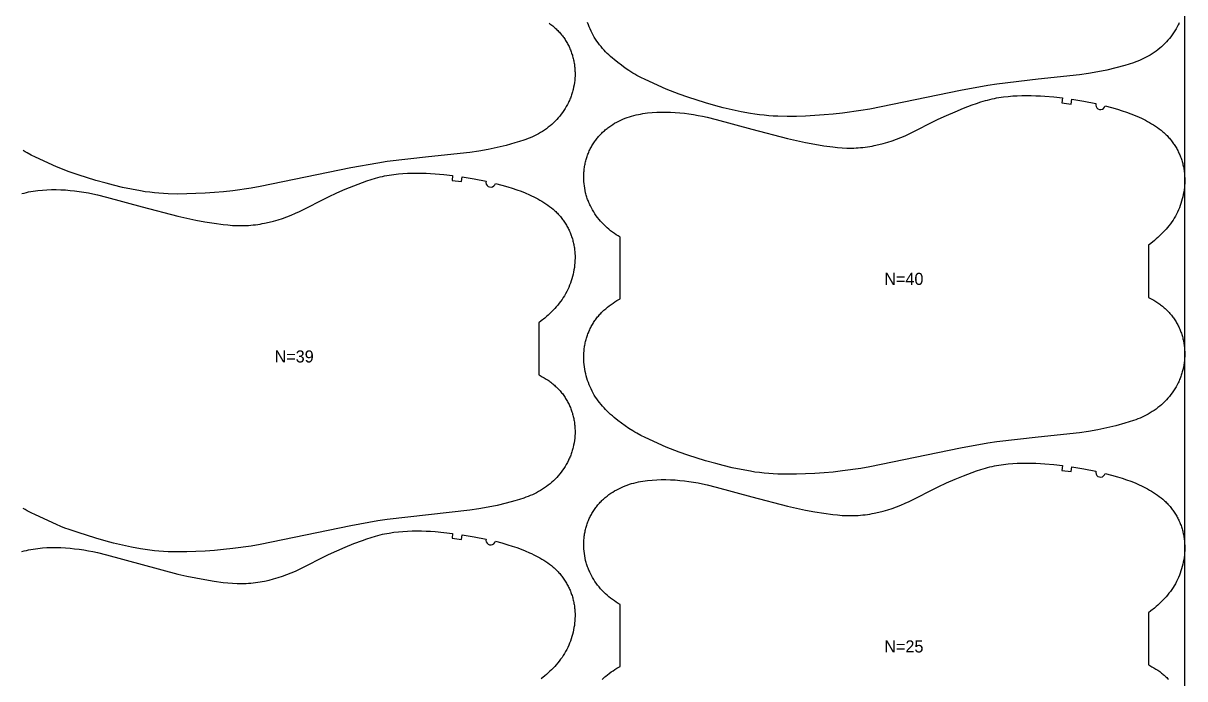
# Model space of a CAD drawing. Header units: inches. Extents: x 0 to 1954, y 0 to 1079.
# Drawn here: x 1474.4 to 1954.1, y 537.3 to 808 of the extents above; entities that cross this region are included whole.
import ezdxf

# ---------------------------------------------------------------- set-up
doc = ezdxf.new("R2010")
doc.units = ezdxf.units.IN

msp = doc.modelspace()

# ---------------------------------------------------------------- linework, layer by layer
at = {"layer": '1'}
for points in [[(0, 0), (1954.0894, 0), (1954.0894, 1078.714), (0, 1078.714), (0, 0)], [(1917.3463, 774.7996), (1917.303, 774.1786), (1917.4529, 773.5743), (1917.7812, 773.0454), (1918.2563, 772.6431), (1918.8321, 772.4063), (1919.4528, 772.3581), (1920.0583, 772.5031), (1920.5898, 772.8272), (1920.9959, 773.2991), (1921.2372, 773.873), (1923.807, 773.1865), (1926.361, 772.4417), (1928.1823, 771.8697), (1929.9914, 771.2606), (1931.7848, 770.6085), (1933.559, 769.9071), (1935.3105, 769.1507), (1936.1764, 768.7503), (1937.0349, 768.3345), (1937.8856, 767.9026), (1938.7279, 767.4542), (1939.5612, 766.9886), (1940.3849, 766.5053), (1941.1984, 766.0038), (1941.9998, 765.4829), (1942.7872, 764.9418), (1943.5588, 764.3795), (1944.3125, 763.7948), (1945.0466, 763.1867), (1945.4056, 762.8736), (1945.7589, 762.5543), (1946.1064, 762.2287), (1946.4477, 761.8965), (1946.7827, 761.5578), (1947.1112, 761.2127), (1947.4332, 760.8613), (1947.7485, 760.5038), (1948.0571, 760.1402), (1948.3589, 759.7709), (1948.6539, 759.3959), (1948.9419, 759.0154), (1949.2228, 758.6296), (1949.4966, 758.2386), (1949.7632, 757.8425), (1950.0225, 757.4416), (1950.2745, 757.036), (1950.5189, 756.6258), (1950.7559, 756.2112), (1950.9852, 755.7923), (1951.2067, 755.3694), (1951.4206, 754.9425), (1951.6265, 754.5119), (1951.8246, 754.0776), (1952.0148, 753.6398), (1952.1969, 753.1986), (1952.3709, 752.7543), (1952.5368, 752.3069), (1952.6945, 751.8566), (1952.844, 751.4035), (1952.9851, 750.9479), (1953.1178, 750.4897), (1953.2421, 750.0293), (1953.3579, 749.5667), (1953.4651, 749.1021), (1953.5637, 748.6356), (1953.6537, 748.1674), (1953.735, 747.6976), (1953.8077, 747.2264), (1953.872, 746.7539), (1953.9279, 746.2803), (1953.9754, 745.8057), (1954.0458, 744.8542), (1954.0836, 743.9006), (1954.0894, 742.9461), (1954.0638, 741.9918), (1954.0074, 741.039), (1953.9206, 740.0888), (1953.804, 739.1419), (1953.6579, 738.1992), (1953.4829, 737.2614), (1953.2792, 736.3291), (1953.0475, 735.4033), (1952.788, 734.4845), (1952.5012, 733.5736), (1952.1875, 732.6714), (1951.847, 731.779), (1951.4795, 730.8974), (1951.0851, 730.0279), (1950.6637, 729.1717), (1950.2153, 728.3298), (1949.7398, 727.5035), (1949.2372, 726.694), (1948.7078, 725.902), (1948.1529, 725.1276), (1947.5743, 724.3702), (1946.9734, 723.6296), (1946.3521, 722.9052), (1945.7119, 722.1969), (1945.0545, 721.5041), (1944.3816, 720.8265), (1943.6947, 720.1637), (1942.9947, 719.5151), (1942.2822, 718.8804), (1941.5581, 718.2589), (1940.0778, 717.0538), (1939.0894, 716.2999), (1939.0894, 694.7555), (1939.6608, 694.4817), (1940.5074, 694.0418), (1941.3394, 693.5741), (1942.1554, 693.0786), (1942.954, 692.5556), (1943.3463, 692.2839), (1943.7339, 692.0054), (1944.1164, 691.7201), (1944.4937, 691.428), (1944.8656, 691.1293), (1945.232, 690.8239), (1945.5928, 690.5118), (1945.9476, 690.1931), (1946.2964, 689.8679), (1946.639, 689.536), (1946.9752, 689.1976), (1947.3049, 688.8528), (1947.628, 688.5018), (1947.9444, 688.1446), (1948.2539, 687.7815), (1948.5564, 687.4125), (1948.8518, 687.0377), (1949.14, 686.6574), (1949.4209, 686.2717), (1949.6943, 685.8807), (1949.9601, 685.4845), (1950.2183, 685.0832), (1950.4686, 684.6771), (1950.711, 684.2662), (1950.9454, 683.8508), (1951.1716, 683.4308), (1951.3895, 683.0065), (1951.5991, 682.5781), (1951.8004, 682.1457), (1951.9933, 681.7094), (1952.1778, 681.2695), (1952.354, 680.8262), (1952.5217, 680.3796), (1952.681, 679.9298), (1952.8318, 679.4772), (1952.9742, 679.0217), (1953.108, 678.5637), (1953.2333, 678.1032), (1953.3501, 677.6406), (1953.4583, 677.1758), (1953.558, 676.7092), (1953.649, 676.2408), (1953.7314, 675.7709), (1953.8051, 675.2997), (1953.8704, 674.8271), (1953.927, 674.3535), (1953.9752, 673.8789), (1954.0149, 673.4035), (1954.0461, 672.9275), (1954.0689, 672.4509), (1954.0834, 671.974), (1954.0894, 671.4969), (1954.0766, 670.5425), (1954.0307, 669.589), (1953.9519, 668.6376), (1953.8406, 667.6894), (1953.6966, 666.7456), (1953.5202, 665.8076), (1953.3113, 664.8763), (1953.1947, 664.4137), (1953.0699, 663.9532), (1952.9371, 663.4951), (1952.7962, 663.0394), (1952.6472, 662.5864), (1952.4902, 662.1362), (1952.325, 661.6889), (1952.1518, 661.2447), (1951.9706, 660.8037), (1951.7814, 660.3661), (1951.5844, 659.9318), (1951.3797, 659.5012), (1950.9477, 658.6507), (1950.4864, 657.8155), (1949.9969, 656.9962), (1949.4801, 656.1936), (1948.9369, 655.4085), (1948.3685, 654.6415), (1947.7758, 653.8935), (1947.1594, 653.1649), (1946.5203, 652.4564), (1945.859, 651.7685), (1945.1764, 651.1019), (1944.4731, 650.457), (1943.7499, 649.8344), (1943.0076, 649.2347), (1942.2468, 648.6585), (1941.4686, 648.1059), (1940.6739, 647.5772), (1939.8636, 647.0727), (1939.0386, 646.5926), (1938.2001, 646.1371), (1937.3488, 645.7064), (1936.4858, 645.3008), (1935.6121, 644.9201), (1934.7287, 644.5624), (1933.8368, 644.2254), (1932.9376, 643.9069), (1931.1218, 643.3159), (1929.2906, 642.7712), (1925.6059, 641.7712), (1921.8956, 640.8798), (1918.1597, 640.0966), (1914.401, 639.4316), (1910.6237, 638.8878), (1893.5483, 637.0296), (1876.482, 635.09), (1872.7112, 634.5021), (1861.4452, 632.4537), (1824.0626, 624.7381), (1820.2968, 624.1164), (1812.7344, 623.0712), (1808.9416, 622.6436), (1805.1404, 622.2977), (1801.3327, 622.0316), (1797.5207, 621.8407), (1793.7054, 621.7261), (1789.888, 621.696), (1786.0723, 621.7809), (1784.1664, 621.877), (1782.2629, 622.0117), (1780.3626, 622.1856), (1778.4664, 622.3994), (1776.5751, 622.6534), (1774.689, 622.9449), (1770.9332, 623.6273), (1767.2, 624.4222), (1763.4883, 625.3122), (1760.4075, 626.1175), (1756.1272, 627.3324), (1748.8492, 629.6357), (1745.2393, 630.8798), (1743.4488, 631.5397), (1741.6726, 632.2352), (1739.9131, 632.9708), (1731.23, 636.9358), (1729.519, 637.7801), (1727.8338, 638.672), (1727.0036, 639.1405), (1726.1821, 639.6244), (1724.5647, 640.6358), (1722.9808, 641.7007), (1721.4297, 642.8141), (1719.9116, 643.9721), (1718.4313, 645.1772), (1717.7072, 645.7987), (1716.9948, 646.4334), (1716.2947, 647.082), (1715.6078, 647.7448), (1714.9349, 648.4224), (1714.2775, 649.1152), (1713.6373, 649.8235), (1713.016, 650.5479), (1712.4152, 651.2885), (1711.8365, 652.0459), (1711.2816, 652.8203), (1710.7522, 653.6123), (1710.2496, 654.4218), (1709.7742, 655.2481), (1709.3257, 656.09), (1708.9043, 656.9462), (1708.5099, 657.8157), (1708.1425, 658.6973), (1707.8019, 659.5897), (1707.4882, 660.4919), (1707.2015, 661.4028), (1706.942, 662.3216), (1706.7102, 663.2474), (1706.5065, 664.1797), (1706.3315, 665.1175), (1706.1854, 666.0602), (1706.0688, 667.0071), (1705.982, 667.9573), (1705.9256, 668.9101), (1705.9, 669.8644), (1705.9058, 670.8189), (1705.9436, 671.7725), (1706.014, 672.724), (1706.0615, 673.1986), (1706.1174, 673.6722), (1706.1817, 674.1447), (1706.2544, 674.6159), (1706.3358, 675.0857), (1706.4257, 675.5539), (1706.5243, 676.0204), (1706.6315, 676.485), (1706.7473, 676.9476), (1706.8716, 677.408), (1707.0043, 677.8662), (1707.1455, 678.3218), (1707.2949, 678.7749), (1707.4526, 679.2252), (1707.6185, 679.6726), (1707.7925, 680.1169), (1707.9747, 680.5581), (1708.1648, 680.9959), (1708.3629, 681.4302), (1708.5689, 681.8608), (1708.7827, 682.2877), (1709.0043, 682.7106), (1709.2336, 683.1295), (1709.4705, 683.5441), (1709.715, 683.9543), (1709.9669, 684.3599), (1710.2262, 684.7608), (1710.4928, 685.1569), (1710.7666, 685.5479), (1711.0475, 685.9337), (1711.3355, 686.3142), (1711.6305, 686.6892), (1711.9323, 687.0585), (1712.2409, 687.4221), (1712.5563, 687.7796), (1712.8782, 688.131), (1713.2067, 688.4761), (1713.5417, 688.8148), (1713.883, 689.147), (1714.2305, 689.4726), (1714.5838, 689.7919), (1714.9429, 690.105), (1715.6769, 690.7131), (1716.4306, 691.2978), (1717.2022, 691.8601), (1717.9897, 692.4012), (1718.7911, 692.9221), (1719.6045, 693.4236), (1720.4282, 693.9069), (1720.9, 694.1705), (1720.9, 719.7038), (1720.1259, 720.1544), (1719.3156, 720.6589), (1718.5208, 721.1876), (1717.7426, 721.7402), (1716.9818, 722.3164), (1716.2395, 722.9161), (1715.5163, 723.5387), (1714.813, 724.1836), (1714.1304, 724.8502), (1713.4691, 725.5381), (1712.83, 726.2466), (1712.2137, 726.9752), (1711.6209, 727.7232), (1711.0525, 728.4902), (1710.5094, 729.2753), (1709.9925, 730.0779), (1709.503, 730.8972), (1709.0417, 731.7324), (1708.6098, 732.5829), (1708.4051, 733.0135), (1708.208, 733.4478), (1708.0189, 733.8854), (1707.8376, 734.3264), (1707.6644, 734.7706), (1707.4992, 735.2179), (1707.3422, 735.6681), (1707.1932, 736.1211), (1707.0523, 736.5768), (1706.9195, 737.0349), (1706.7948, 737.4954), (1706.6781, 737.958), (1706.4692, 738.8893), (1706.2928, 739.8273), (1706.1489, 740.7711), (1706.0375, 741.7193), (1705.9587, 742.6707), (1705.9128, 743.6242), (1705.9, 744.5786), (1705.9061, 745.0557), (1705.9205, 745.5326), (1705.9433, 746.0092), (1705.9745, 746.4852), (1706.0142, 746.9606), (1706.0624, 747.4352), (1706.1191, 747.9088), (1706.1843, 748.3814), (1706.2581, 748.8526), (1706.3405, 749.3225), (1706.4315, 749.7909), (1706.5311, 750.2575), (1706.6393, 750.7223), (1706.7561, 751.1849), (1706.8814, 751.6454), (1707.0152, 752.1034), (1707.1576, 752.5589), (1707.3084, 753.0115), (1707.4677, 753.4613), (1707.6354, 753.9079), (1707.8116, 754.3512), (1707.9961, 754.7911), (1708.1891, 755.2274), (1708.3903, 755.6598), (1708.5999, 756.0882), (1708.8178, 756.5125), (1709.044, 756.9325), (1709.2784, 757.3479), (1709.5208, 757.7588), (1709.7711, 758.1649), (1710.0293, 758.5661), (1710.2951, 758.9624), (1710.5685, 759.3534), (1710.8494, 759.7391), (1711.1376, 760.1194), (1711.433, 760.4942), (1711.7355, 760.8632), (1712.045, 761.2263), (1712.3614, 761.5835), (1712.6845, 761.9345), (1713.0142, 762.2793), (1713.3504, 762.6177), (1713.693, 762.9496), (1714.0418, 763.2748), (1714.3967, 763.5935), (1714.7574, 763.9056), (1715.1238, 764.211), (1715.4957, 764.5097), (1715.8731, 764.8018), (1716.2556, 765.0871), (1716.6431, 765.3656), (1717.0354, 765.6373), (1717.8341, 766.1603), (1718.65, 766.6558), (1719.482, 767.1235), (1720.3287, 767.5634), (1721.1889, 767.9757), (1722.0617, 768.3606), (1722.946, 768.7186), (1723.8407, 769.0498), (1724.7448, 769.3547), (1725.6572, 769.6336), (1726.5769, 769.8868), (1727.503, 770.1147), (1728.4346, 770.3185), (1729.3711, 770.4994), (1730.3118, 770.6589), (1731.2562, 770.798), (1732.2035, 770.9182), (1734.1042, 771.1068), (1736.0092, 771.2334), (1737.9165, 771.3006), (1739.8246, 771.3094), (1741.7318, 771.2611), (1743.6368, 771.1572), (1745.5388, 771.0015), (1747.4367, 770.7983), (1749.3299, 770.552), (1751.2175, 770.2662), (1753.0985, 769.9409), (1754.9717, 769.5753), (1756.8361, 769.1689), (1760.539, 768.2459), (1775.2666, 764.2191), (1790.0332, 760.3373), (1793.7564, 759.496), (1797.4957, 758.7294), (1801.2488, 758.0342), (1805.0144, 757.4129), (1808.7967, 756.9001), (1810.6955, 756.6985), (1812.5984, 756.5454), (1814.5041, 756.4515), (1815.4576, 756.43), (1816.4112, 756.4274), (1817.3647, 756.4446), (1818.3179, 756.4815), (1819.2703, 756.5378), (1820.2215, 756.6132), (1821.1712, 756.7072), (1822.119, 756.8194), (1823.0645, 756.9496), (1824.0074, 757.0973), (1824.9472, 757.2622), (1825.8839, 757.4437), (1827.7472, 757.8549), (1829.5963, 758.3271), (1831.4303, 758.8563), (1833.2481, 759.4396), (1835.0476, 760.0764), (1836.8267, 760.7669), (1838.5832, 761.5115), (1840.3164, 762.3081), (1852.231, 768.3516), (1855.6963, 769.9511), (1859.2038, 771.4575), (1862.7419, 772.8884), (1866.3131, 774.2366), (1868.1133, 774.8736), (1869.9255, 775.4742), (1871.7521, 776.0256), (1872.6715, 776.2791), (1873.5953, 776.5155), (1874.5237, 776.7338), (1875.4563, 776.934), (1876.3929, 777.1167), (1877.3328, 777.2822), (1879.2211, 777.5637), (1881.1176, 777.7824), (1883.0193, 777.9423), (1884.9245, 778.0494), (1886.8321, 778.1099), (1888.7408, 778.13), (1890.6494, 778.115), (1892.5573, 778.0651), (1894.4637, 777.9797), (1896.368, 777.858), (1899.9606, 777.5337), (1903.5446, 777.1162), (1903.2947, 775.1319), (1907.2218, 774.6025), (1907.5088, 776.5818), (1912.436, 775.7372), (1917.3463, 774.7996)]]:
    msp.add_lwpolyline(points, close=True, dxfattribs=at)
for points in [[(1691.5463, 808.0479), (1691.9339, 807.7694), (1692.3164, 807.4841), (1692.6937, 807.192), (1693.0656, 806.8933), (1693.432, 806.5879), (1693.7928, 806.2758), (1694.1476, 805.9571), (1694.4964, 805.6319), (1694.839, 805.3), (1695.1752, 804.9616), (1695.5049, 804.6168), (1695.828, 804.2658), (1696.1444, 803.9086), (1696.4539, 803.5455), (1696.7564, 803.1765), (1697.0518, 802.8017), (1697.34, 802.4214), (1697.6209, 802.0357), (1697.8943, 801.6447), (1698.1601, 801.2485), (1698.4183, 800.8472), (1698.6686, 800.4411), (1698.911, 800.0302), (1699.1454, 799.6148), (1699.3716, 799.1948), (1699.5895, 798.7705), (1699.7991, 798.3421), (1700.0004, 797.9097), (1700.1933, 797.4734), (1700.3778, 797.0335), (1700.554, 796.5902), (1700.7217, 796.1436), (1700.881, 795.6938), (1701.0318, 795.2412), (1701.1742, 794.7857), (1701.308, 794.3277), (1701.4333, 793.8672), (1701.5501, 793.4046), (1701.6583, 792.9398), (1701.758, 792.4732), (1701.849, 792.0048), (1701.9314, 791.5349), (1702.0051, 791.0637), (1702.0704, 790.5911), (1702.127, 790.1175), (1702.1752, 789.6429), (1702.2149, 789.1675), (1702.2461, 788.6915), (1702.2689, 788.2149), (1702.2834, 787.738), (1702.2894, 787.2609), (1702.2766, 786.3065), (1702.2307, 785.353), (1702.1519, 784.4016), (1702.0406, 783.4534), (1701.8966, 782.5096), (1701.7202, 781.5716), (1701.5113, 780.6403), (1701.3947, 780.1777), (1701.2699, 779.7172), (1701.1371, 779.2591), (1700.9962, 778.8034), (1700.8472, 778.3504), (1700.6902, 777.9002), (1700.525, 777.4529), (1700.3518, 777.0087), (1700.1706, 776.5677), (1699.9814, 776.1301), (1699.7844, 775.6958), (1699.5797, 775.2652), (1699.1477, 774.4147), (1698.6864, 773.5795), (1698.1969, 772.7602), (1697.6801, 771.9576), (1697.1369, 771.1725), (1696.5685, 770.4055), (1695.9758, 769.6575), (1695.3594, 768.9289), (1694.7203, 768.2204), (1694.059, 767.5325), (1693.3764, 766.8659), (1692.6731, 766.221), (1691.9499, 765.5984), (1691.2076, 764.9987), (1690.4468, 764.4225), (1689.6686, 763.8699), (1688.8739, 763.3412), (1688.0636, 762.8367), (1687.2386, 762.3566), (1686.4001, 761.9011), (1685.5488, 761.4704), (1684.6858, 761.0648), (1683.8121, 760.6841), (1682.9287, 760.3264), (1682.0368, 759.9894), (1681.1376, 759.6709), (1679.3218, 759.0799), (1677.4906, 758.5352), (1673.8059, 757.5352), (1670.0956, 756.6438), (1666.3597, 755.8606), (1662.601, 755.1956), (1658.8237, 754.6518), (1641.7483, 752.7936), (1624.682, 750.854), (1620.9112, 750.2661), (1609.6452, 748.2177), (1572.2626, 740.5021), (1568.4968, 739.8804), (1560.9344, 738.8352), (1557.1416, 738.4076), (1553.3404, 738.0617), (1549.5327, 737.7956), (1545.7207, 737.6047), (1541.9054, 737.4901), (1538.088, 737.46), (1534.2723, 737.5449), (1532.3664, 737.641), (1530.4629, 737.7757), (1528.5626, 737.9496), (1526.6664, 738.1634), (1524.7751, 738.4174), (1522.889, 738.7089), (1519.1332, 739.3913), (1515.4, 740.1862), (1511.6883, 741.0762), (1508.6075, 741.8815), (1504.3272, 743.0964), (1497.0492, 745.3997), (1493.4393, 746.6438), (1491.6488, 747.3037), (1489.8726, 747.9992), (1488.1131, 748.7348), (1479.43, 752.6998), (1477.719, 753.5441), (1476.0338, 754.436), (1475.2036, 754.9045), (1474.3821, 755.3884)], [(1951.7814, 808.1581), (1951.5844, 807.7238), (1951.3797, 807.2932), (1950.9477, 806.4427), (1950.4864, 805.6075), (1949.9969, 804.7882), (1949.4801, 803.9856), (1948.9369, 803.2005), (1948.3685, 802.4335), (1947.7758, 801.6855), (1947.1594, 800.9569), (1946.5203, 800.2484), (1945.859, 799.5605), (1945.1764, 798.8939), (1944.4731, 798.249), (1943.7499, 797.6264), (1943.0076, 797.0267), (1942.2468, 796.4505), (1941.4686, 795.8979), (1940.6739, 795.3692), (1939.8636, 794.8647), (1939.0386, 794.3846), (1938.2001, 793.9291), (1937.3488, 793.4984), (1936.4858, 793.0928), (1935.6121, 792.7121), (1934.7287, 792.3544), (1933.8368, 792.0174), (1932.9376, 791.6989), (1931.1218, 791.1079), (1929.2906, 790.5632), (1925.6059, 789.5632), (1921.8956, 788.6718), (1918.1597, 787.8886), (1914.401, 787.2236), (1910.6237, 786.6798), (1893.5483, 784.8216), (1876.482, 782.882), (1872.7112, 782.2941), (1861.4452, 780.2457), (1824.0626, 772.5301), (1820.2968, 771.9084), (1812.7344, 770.8632), (1808.9416, 770.4356), (1805.1404, 770.0897), (1801.3327, 769.8236), (1797.5207, 769.6327), (1793.7054, 769.5181), (1789.888, 769.488), (1786.0723, 769.5729), (1784.1664, 769.669), (1782.2629, 769.8037), (1780.3626, 769.9776), (1778.4664, 770.1914), (1776.5751, 770.4454), (1774.689, 770.7369), (1770.9332, 771.4193), (1767.2, 772.2142), (1763.4883, 773.1042), (1760.4075, 773.9095), (1756.1272, 775.1244), (1748.8492, 777.4277), (1745.2393, 778.6718), (1743.4488, 779.3317), (1741.6726, 780.0272), (1739.9131, 780.7628), (1731.23, 784.7278), (1729.519, 785.5721), (1727.8338, 786.464), (1727.0036, 786.9325), (1726.1821, 787.4164), (1724.5647, 788.4278), (1722.9808, 789.4927), (1721.4297, 790.6061), (1719.9116, 791.7641), (1718.4313, 792.9692), (1717.7072, 793.5907), (1716.9948, 794.2254), (1716.2947, 794.874), (1715.6078, 795.5368), (1714.9349, 796.2144), (1714.2775, 796.9072), (1713.6373, 797.6155), (1713.016, 798.3399), (1712.4152, 799.0805), (1711.8365, 799.8379), (1711.2816, 800.6123), (1710.7522, 801.4043), (1710.2496, 802.2138), (1709.7742, 803.0401), (1709.3257, 803.882), (1708.9043, 804.7382), (1708.5099, 805.6077), (1708.1425, 806.4893), (1707.8019, 807.3817), (1707.4882, 808.2839)], [(1473.8572, 737.6056), (1474.7769, 737.8588), (1475.703, 738.0867), (1476.6346, 738.2905), (1477.5711, 738.4714), (1478.5118, 738.6309), (1479.4562, 738.77), (1480.4035, 738.8902), (1482.3042, 739.0788), (1484.2092, 739.2054), (1486.1165, 739.2726), (1488.0246, 739.2814), (1489.9318, 739.2331), (1491.8368, 739.1292), (1493.7388, 738.9735), (1495.6367, 738.7703), (1497.5299, 738.524), (1499.4175, 738.2382), (1501.2985, 737.9129), (1503.1717, 737.5473), (1505.0361, 737.1409), (1508.739, 736.2179), (1523.4666, 732.1911), (1538.2332, 728.3093), (1541.9564, 727.468), (1545.6957, 726.7014), (1549.4488, 726.0062), (1553.2144, 725.3849), (1556.9967, 724.8721), (1558.8955, 724.6705), (1560.7984, 724.5174), (1562.7041, 724.4235), (1563.6576, 724.402), (1564.6112, 724.3994), (1565.5647, 724.4166), (1566.5179, 724.4535), (1567.4703, 724.5098), (1568.4215, 724.5852), (1569.3712, 724.6792), (1570.319, 724.7914), (1571.2645, 724.9216), (1572.2074, 725.0693), (1573.1472, 725.2342), (1574.0839, 725.4157), (1575.9472, 725.8269), (1577.7963, 726.2991), (1579.6303, 726.8283), (1581.4481, 727.4116), (1583.2476, 728.0484), (1585.0267, 728.7389), (1586.7832, 729.4835), (1588.5164, 730.2801), (1600.431, 736.3236), (1603.8963, 737.9231), (1607.4038, 739.4295), (1610.9419, 740.8604), (1614.5131, 742.2086), (1616.3133, 742.8456), (1618.1255, 743.4462), (1619.9521, 743.9976), (1620.8715, 744.2511), (1621.7953, 744.4875), (1622.7237, 744.7058), (1623.6563, 744.906), (1624.5929, 745.0887), (1625.5328, 745.2542), (1627.4211, 745.5357), (1629.3176, 745.7544), (1631.2193, 745.9143), (1633.1245, 746.0214), (1635.0321, 746.0819), (1636.9408, 746.102), (1638.8494, 746.087), (1640.7573, 746.0371), (1642.6637, 745.9517), (1644.568, 745.83), (1648.1606, 745.5057), (1651.7446, 745.0882), (1651.4947, 743.1039), (1655.4218, 742.5745), (1655.7088, 744.5538), (1660.636, 743.7092), (1665.5463, 742.7716), (1665.5463, 742.7716), (1665.503, 742.1506), (1665.6529, 741.5463), (1665.9812, 741.0174), (1666.4563, 740.6151), (1667.0321, 740.3783), (1667.6528, 740.3301), (1668.2583, 740.4751), (1668.7898, 740.7992), (1669.1959, 741.2711), (1669.4372, 741.845), (1672.007, 741.1585), (1674.561, 740.4137), (1676.3823, 739.8417), (1678.1914, 739.2326), (1679.9848, 738.5805), (1681.759, 737.8791), (1683.5105, 737.1227), (1684.3764, 736.7223), (1685.2349, 736.3065), (1686.0856, 735.8746), (1686.9279, 735.4262), (1687.7612, 734.9606), (1688.5849, 734.4773), (1689.3984, 733.9758), (1690.1998, 733.4549), (1690.9872, 732.9138), (1691.7588, 732.3515), (1692.5125, 731.7668), (1693.2466, 731.1587), (1693.6056, 730.8456), (1693.9589, 730.5263), (1694.3064, 730.2007), (1694.6477, 729.8685), (1694.9827, 729.5298), (1695.3112, 729.1847), (1695.6332, 728.8333), (1695.9485, 728.4758), (1696.2571, 728.1122), (1696.5589, 727.7429), (1696.8539, 727.3679), (1697.1419, 726.9874), (1697.4228, 726.6016), (1697.6966, 726.2106), (1697.9632, 725.8145), (1698.2225, 725.4136), (1698.4745, 725.008), (1698.7189, 724.5978), (1698.9559, 724.1832), (1699.1852, 723.7643), (1699.4067, 723.3414), (1699.6206, 722.9145), (1699.8265, 722.4839), (1700.0246, 722.0496), (1700.2148, 721.6118), (1700.3969, 721.1706), (1700.5709, 720.7263), (1700.7368, 720.2789), (1700.8945, 719.8286), (1701.044, 719.3755), (1701.1851, 718.9199), (1701.3178, 718.4617), (1701.4421, 718.0013), (1701.5579, 717.5387), (1701.6651, 717.0741), (1701.7637, 716.6076), (1701.8537, 716.1394), (1701.935, 715.6696), (1702.0077, 715.1984), (1702.072, 714.7259), (1702.1279, 714.2523), (1702.1754, 713.7777), (1702.2458, 712.8262), (1702.2836, 711.8726), (1702.2894, 710.9181), (1702.2638, 709.9638), (1702.2074, 709.011), (1702.1206, 708.0608), (1702.004, 707.1139), (1701.8579, 706.1712), (1701.6829, 705.2334), (1701.4792, 704.3011), (1701.2475, 703.3753), (1700.988, 702.4565), (1700.7012, 701.5456), (1700.3875, 700.6434), (1700.047, 699.751), (1699.6795, 698.8694), (1699.2851, 697.9999), (1698.8637, 697.1437), (1698.4153, 696.3018), (1697.9398, 695.4755), (1697.4372, 694.666), (1696.9078, 693.874), (1696.3529, 693.0996), (1695.7743, 692.3422), (1695.1734, 691.6016), (1694.5521, 690.8772), (1693.9119, 690.1689), (1693.2545, 689.4761), (1692.5816, 688.7985), (1691.8947, 688.1357), (1691.1947, 687.4871), (1690.4822, 686.8524), (1689.7581, 686.2309), (1688.2778, 685.0258), (1687.2894, 684.2719), (1687.2894, 662.7275), (1687.8608, 662.4537), (1688.7074, 662.0138), (1689.5394, 661.5461), (1690.3554, 661.0506), (1691.154, 660.5276), (1691.5463, 660.2559), (1691.9339, 659.9774), (1692.3164, 659.6921), (1692.6937, 659.4), (1693.0656, 659.1013), (1693.432, 658.7959), (1693.7928, 658.4838), (1694.1476, 658.1651), (1694.4964, 657.8399), (1694.839, 657.508), (1695.1752, 657.1696), (1695.5049, 656.8248), (1695.828, 656.4738), (1696.1444, 656.1166), (1696.4539, 655.7535), (1696.7564, 655.3845), (1697.0518, 655.0097), (1697.34, 654.6294), (1697.6209, 654.2437), (1697.8943, 653.8527), (1698.1601, 653.4565), (1698.4183, 653.0552), (1698.6686, 652.6491), (1698.911, 652.2382), (1699.1454, 651.8228), (1699.3716, 651.4028), (1699.5895, 650.9785), (1699.7991, 650.5501), (1700.0004, 650.1177), (1700.1933, 649.6814), (1700.3778, 649.2415), (1700.554, 648.7982), (1700.7217, 648.3516), (1700.881, 647.9018), (1701.0318, 647.4492), (1701.1742, 646.9937), (1701.308, 646.5357), (1701.4333, 646.0752), (1701.5501, 645.6126), (1701.6583, 645.1478), (1701.758, 644.6812), (1701.849, 644.2128), (1701.9314, 643.7429), (1702.0051, 643.2717), (1702.0704, 642.7991), (1702.127, 642.3255), (1702.1752, 641.8509), (1702.2149, 641.3755), (1702.2461, 640.8995), (1702.2689, 640.4229), (1702.2834, 639.946), (1702.2894, 639.4689), (1702.2766, 638.5145), (1702.2307, 637.561), (1702.1519, 636.6096), (1702.0406, 635.6614), (1701.8966, 634.7176), (1701.7202, 633.7796), (1701.5113, 632.8483), (1701.3947, 632.3857), (1701.2699, 631.9252), (1701.1371, 631.4671), (1700.9962, 631.0114), (1700.8472, 630.5584), (1700.6902, 630.1082), (1700.525, 629.6609), (1700.3518, 629.2167), (1700.1706, 628.7757), (1699.9814, 628.3381), (1699.7844, 627.9038), (1699.5797, 627.4732), (1699.1477, 626.6227), (1698.6864, 625.7875), (1698.1969, 624.9682), (1697.6801, 624.1656), (1697.1369, 623.3805), (1696.5685, 622.6135), (1695.9758, 621.8655), (1695.3594, 621.1369), (1694.7203, 620.4284), (1694.059, 619.7405), (1693.3764, 619.0739), (1692.6731, 618.429), (1691.9499, 617.8064), (1691.2076, 617.2067), (1690.4468, 616.6305), (1689.6686, 616.0779), (1688.8739, 615.5492), (1688.0636, 615.0447), (1687.2386, 614.5646), (1686.4001, 614.1091), (1685.5488, 613.6784), (1684.6858, 613.2728), (1683.8121, 612.8921), (1682.9287, 612.5344), (1682.0368, 612.1974), (1681.1376, 611.8789), (1679.3218, 611.2879), (1677.4906, 610.7432), (1673.8059, 609.7432), (1670.0956, 608.8518), (1666.3597, 608.0686), (1662.601, 607.4036), (1658.8237, 606.8598), (1641.7483, 605.0016), (1624.682, 603.062), (1620.9112, 602.4741), (1609.6452, 600.4257), (1572.2626, 592.7101), (1568.4968, 592.0884), (1560.9344, 591.0432), (1557.1416, 590.6156), (1553.3404, 590.2697), (1549.5327, 590.0036), (1545.7207, 589.8127), (1541.9054, 589.6981), (1538.088, 589.668), (1534.2723, 589.7529), (1532.3664, 589.849), (1530.4629, 589.9837), (1528.5626, 590.1576), (1526.6664, 590.3714), (1524.7751, 590.6254), (1522.889, 590.9169), (1519.1332, 591.5993), (1515.4, 592.3942), (1511.6883, 593.2842), (1508.6075, 594.0895), (1504.3272, 595.3044), (1497.0492, 597.6077), (1493.4393, 598.8518), (1491.6488, 599.5117), (1489.8726, 600.2072), (1488.1131, 600.9428), (1479.43, 604.9078), (1477.719, 605.7521), (1476.0338, 606.644), (1475.2036, 607.1125), (1474.3821, 607.5964)], [(1713.5417, 537.0228), (1713.883, 537.355), (1714.2305, 537.6806), (1714.5838, 537.9999), (1714.9429, 538.313), (1715.6769, 538.9211), (1716.4306, 539.5058), (1717.2022, 540.0681), (1717.9897, 540.6092), (1718.7911, 541.1301), (1719.6045, 541.6316), (1720.4282, 542.1149), (1720.9, 542.3785), (1720.9, 567.9118), (1720.1259, 568.3624), (1719.3156, 568.8669), (1718.5208, 569.3956), (1717.7426, 569.9482), (1716.9818, 570.5244), (1716.2395, 571.1241), (1715.5163, 571.7467), (1714.813, 572.3916), (1714.1304, 573.0582), (1713.4691, 573.7461), (1712.83, 574.4546), (1712.2137, 575.1832), (1711.6209, 575.9312), (1711.0525, 576.6982), (1710.5094, 577.4833), (1709.9925, 578.2859), (1709.503, 579.1052), (1709.0417, 579.9404), (1708.6098, 580.7909), (1708.4051, 581.2215), (1708.208, 581.6558), (1708.0189, 582.0934), (1707.8376, 582.5344), (1707.6644, 582.9786), (1707.4992, 583.4259), (1707.3422, 583.8761), (1707.1932, 584.3291), (1707.0523, 584.7848), (1706.9195, 585.2429), (1706.7948, 585.7034), (1706.6781, 586.166), (1706.4692, 587.0973), (1706.2928, 588.0353), (1706.1489, 588.9791), (1706.0375, 589.9273), (1705.9587, 590.8787), (1705.9128, 591.8322), (1705.9, 592.7866), (1705.9061, 593.2637), (1705.9205, 593.7406), (1705.9433, 594.2172), (1705.9745, 594.6932), (1706.0142, 595.1686), (1706.0624, 595.6432), (1706.1191, 596.1168), (1706.1843, 596.5894), (1706.2581, 597.0606), (1706.3405, 597.5305), (1706.4315, 597.9989), (1706.5311, 598.4655), (1706.6393, 598.9303), (1706.7561, 599.3929), (1706.8814, 599.8534), (1707.0152, 600.3114), (1707.1576, 600.7669), (1707.3084, 601.2195), (1707.4677, 601.6693), (1707.6354, 602.1159), (1707.8116, 602.5592), (1707.9961, 602.9991), (1708.1891, 603.4354), (1708.3903, 603.8678), (1708.5999, 604.2962), (1708.8178, 604.7205), (1709.044, 605.1405), (1709.2784, 605.5559), (1709.5208, 605.9668), (1709.7711, 606.3729), (1710.0293, 606.7741), (1710.2951, 607.1704), (1710.5685, 607.5614), (1710.8494, 607.9471), (1711.1376, 608.3274), (1711.433, 608.7022), (1711.7355, 609.0712), (1712.045, 609.4343), (1712.3614, 609.7915), (1712.6845, 610.1425), (1713.0142, 610.4873), (1713.3504, 610.8257), (1713.693, 611.1576), (1714.0418, 611.4828), (1714.3967, 611.8015), (1714.7574, 612.1136), (1715.1238, 612.419), (1715.4957, 612.7177), (1715.8731, 613.0098), (1716.2556, 613.2951), (1716.6431, 613.5736), (1717.0354, 613.8453), (1717.8341, 614.3683), (1718.65, 614.8638), (1719.482, 615.3315), (1720.3287, 615.7714), (1721.1889, 616.1837), (1722.0617, 616.5686), (1722.946, 616.9266), (1723.8407, 617.2578), (1724.7448, 617.5627), (1725.6572, 617.8416), (1726.5769, 618.0948), (1727.503, 618.3227), (1728.4346, 618.5265), (1729.3711, 618.7074), (1730.3118, 618.8669), (1731.2562, 619.006), (1732.2035, 619.1262), (1734.1042, 619.3148), (1736.0092, 619.4414), (1737.9165, 619.5086), (1739.8246, 619.5174), (1741.7318, 619.4691), (1743.6368, 619.3652), (1745.5388, 619.2095), (1747.4367, 619.0063), (1749.3299, 618.76), (1751.2175, 618.4742), (1753.0985, 618.1489), (1754.9717, 617.7833), (1756.8361, 617.3769), (1760.539, 616.4539), (1775.2666, 612.4271), (1790.0332, 608.5453), (1793.7564, 607.704), (1797.4957, 606.9374), (1801.2488, 606.2422), (1805.0144, 605.6209), (1808.7967, 605.1081), (1810.6955, 604.9065), (1812.5984, 604.7534), (1814.5041, 604.6595), (1815.4576, 604.638), (1816.4112, 604.6354), (1817.3647, 604.6526), (1818.3179, 604.6895), (1819.2703, 604.7458), (1820.2215, 604.8212), (1821.1712, 604.9152), (1822.119, 605.0274), (1823.0645, 605.1576), (1824.0074, 605.3053), (1824.9472, 605.4702), (1825.8839, 605.6517), (1827.7472, 606.0629), (1829.5963, 606.5351), (1831.4303, 607.0643), (1833.2481, 607.6476), (1835.0476, 608.2844), (1836.8267, 608.9749), (1838.5832, 609.7195), (1840.3164, 610.5161), (1852.231, 616.5596), (1855.6963, 618.1591), (1859.2038, 619.6655), (1862.7419, 621.0964), (1866.3131, 622.4446), (1868.1133, 623.0816), (1869.9255, 623.6822), (1871.7521, 624.2336), (1872.6715, 624.4871), (1873.5953, 624.7235), (1874.5237, 624.9418), (1875.4563, 625.142), (1876.3929, 625.3247), (1877.3328, 625.4902), (1879.2211, 625.7717), (1881.1176, 625.9904), (1883.0193, 626.1503), (1884.9245, 626.2574), (1886.8321, 626.3179), (1888.7408, 626.338), (1890.6494, 626.323), (1892.5573, 626.2731), (1894.4637, 626.1877), (1896.368, 626.066), (1899.9606, 625.7417), (1903.5446, 625.3242), (1903.2947, 623.3399), (1907.2218, 622.8105), (1907.5088, 624.7898), (1912.436, 623.9452), (1917.3463, 623.0076), (1917.3463, 623.0076), (1917.303, 622.3866), (1917.4529, 621.7823), (1917.7812, 621.2534), (1918.2563, 620.8511), (1918.8321, 620.6143), (1919.4528, 620.5661), (1920.0583, 620.7111), (1920.5898, 621.0352), (1920.9959, 621.5071), (1921.2372, 622.081), (1923.807, 621.3945), (1926.361, 620.6497), (1928.1823, 620.0777), (1929.9914, 619.4686), (1931.7848, 618.8165), (1933.559, 618.1151), (1935.3105, 617.3587), (1936.1764, 616.9583), (1937.0349, 616.5425), (1937.8856, 616.1106), (1938.7279, 615.6622), (1939.5612, 615.1966), (1940.3849, 614.7133), (1941.1984, 614.2118), (1941.9998, 613.6909), (1942.7872, 613.1498), (1943.5588, 612.5875), (1944.3125, 612.0028), (1945.0466, 611.3947), (1945.4056, 611.0816), (1945.7589, 610.7623), (1946.1064, 610.4367), (1946.4477, 610.1045), (1946.7827, 609.7658), (1947.1112, 609.4207), (1947.4332, 609.0693), (1947.7485, 608.7118), (1948.0571, 608.3482), (1948.3589, 607.9789), (1948.6539, 607.6039), (1948.9419, 607.2234), (1949.2228, 606.8376), (1949.4966, 606.4466), (1949.7632, 606.0505), (1950.0225, 605.6496), (1950.2745, 605.244), (1950.5189, 604.8338), (1950.7559, 604.4192), (1950.9852, 604.0003), (1951.2067, 603.5774), (1951.4206, 603.1505), (1951.6265, 602.7199), (1951.8246, 602.2856), (1952.0148, 601.8478), (1952.1969, 601.4066), (1952.3709, 600.9623), (1952.5368, 600.5149), (1952.6945, 600.0646), (1952.844, 599.6115), (1952.9851, 599.1559), (1953.1178, 598.6977), (1953.2421, 598.2373), (1953.3579, 597.7747), (1953.4651, 597.3101), (1953.5637, 596.8436), (1953.6537, 596.3754), (1953.735, 595.9056), (1953.8077, 595.4344), (1953.872, 594.9619), (1953.9279, 594.4883), (1953.9754, 594.0137), (1954.0458, 593.0622), (1954.0836, 592.1086), (1954.0894, 591.1541), (1954.0638, 590.1998), (1954.0074, 589.247), (1953.9206, 588.2968), (1953.804, 587.3499), (1953.6579, 586.4072), (1953.4829, 585.4694), (1953.2792, 584.5371), (1953.0475, 583.6113), (1952.788, 582.6925), (1952.5012, 581.7816), (1952.1875, 580.8794), (1951.847, 579.987), (1951.4795, 579.1054), (1951.0851, 578.2359), (1950.6637, 577.3797), (1950.2153, 576.5378), (1949.7398, 575.7115), (1949.2372, 574.902), (1948.7078, 574.11), (1948.1529, 573.3356), (1947.5743, 572.5782), (1946.9734, 571.8376), (1946.3521, 571.1132), (1945.7119, 570.4049), (1945.0545, 569.7121), (1944.3816, 569.0345), (1943.6947, 568.3717), (1942.9947, 567.7231), (1942.2822, 567.0884), (1941.5581, 566.4669), (1940.0778, 565.2618), (1939.0894, 564.5079), (1939.0894, 542.9635), (1939.6608, 542.6897), (1940.5074, 542.2498), (1941.3394, 541.7821), (1942.1554, 541.2866), (1942.954, 540.7636), (1943.3463, 540.4919), (1943.7339, 540.2134), (1944.1164, 539.9281), (1944.4937, 539.636), (1944.8656, 539.3373), (1945.232, 539.0319), (1945.5928, 538.7198), (1945.9476, 538.4011), (1946.2964, 538.0759), (1946.639, 537.744), (1946.9752, 537.4056), (1947.3049, 537.0608)], [(1473.8572, 589.8136), (1474.7769, 590.0668), (1475.703, 590.2947), (1476.6346, 590.4985), (1477.5711, 590.6794), (1478.5118, 590.8389), (1479.4562, 590.978), (1480.4035, 591.0982), (1482.3042, 591.2868), (1484.2092, 591.4134), (1486.1165, 591.4806), (1488.0246, 591.4894), (1489.9318, 591.4411), (1491.8368, 591.3372), (1493.7388, 591.1815), (1495.6367, 590.9783), (1497.5299, 590.732), (1499.4175, 590.4462), (1501.2985, 590.1209), (1503.1717, 589.7553), (1505.0361, 589.3489), (1508.739, 588.4259), (1523.4666, 584.3991), (1538.2332, 580.5173), (1541.9564, 579.676), (1545.6957, 578.9094), (1549.4488, 578.2142), (1553.2144, 577.5929), (1556.9967, 577.0801), (1558.8955, 576.8785), (1560.7984, 576.7254), (1562.7041, 576.6315), (1563.6576, 576.61), (1564.6112, 576.6074), (1565.5647, 576.6246), (1566.5179, 576.6615), (1567.4703, 576.7178), (1568.4215, 576.7932), (1569.3712, 576.8872), (1570.319, 576.9994), (1571.2645, 577.1296), (1572.2074, 577.2773), (1573.1472, 577.4422), (1574.0839, 577.6237), (1575.9472, 578.0349), (1577.7963, 578.5071), (1579.6303, 579.0363), (1581.4481, 579.6196), (1583.2476, 580.2564), (1585.0267, 580.9469), (1586.7832, 581.6915), (1588.5164, 582.4881), (1600.431, 588.5316), (1603.8963, 590.1311), (1607.4038, 591.6375), (1610.9419, 593.0684), (1614.5131, 594.4166), (1616.3133, 595.0536), (1618.1255, 595.6542), (1619.9521, 596.2056), (1620.8715, 596.4591), (1621.7953, 596.6955), (1622.7237, 596.9138), (1623.6563, 597.114), (1624.5929, 597.2967), (1625.5328, 597.4622), (1627.4211, 597.7437), (1629.3176, 597.9624), (1631.2193, 598.1223), (1633.1245, 598.2294), (1635.0321, 598.2899), (1636.9408, 598.31), (1638.8494, 598.295), (1640.7573, 598.2451), (1642.6637, 598.1597), (1644.568, 598.038), (1648.1606, 597.7137), (1651.7446, 597.2962), (1651.4947, 595.3119), (1655.4218, 594.7825), (1655.7088, 596.7618), (1660.636, 595.9172), (1665.5463, 594.9796), (1665.5463, 594.9796), (1665.503, 594.3586), (1665.6529, 593.7543), (1665.9812, 593.2254), (1666.4563, 592.8231), (1667.0321, 592.5863), (1667.6528, 592.5381), (1668.2583, 592.6831), (1668.7898, 593.0072), (1669.1959, 593.4791), (1669.4372, 594.053), (1672.007, 593.3665), (1674.561, 592.6217), (1676.3823, 592.0497), (1678.1914, 591.4406), (1679.9848, 590.7885), (1681.759, 590.0871), (1683.5105, 589.3307), (1684.3764, 588.9303), (1685.2349, 588.5145), (1686.0856, 588.0826), (1686.9279, 587.6342), (1687.7612, 587.1686), (1688.5849, 586.6853), (1689.3984, 586.1838), (1690.1998, 585.6629), (1690.9872, 585.1218), (1691.7588, 584.5595), (1692.5125, 583.9748), (1693.2466, 583.3667), (1693.6056, 583.0536), (1693.9589, 582.7343), (1694.3064, 582.4087), (1694.6477, 582.0765), (1694.9827, 581.7378), (1695.3112, 581.3927), (1695.6332, 581.0413), (1695.9485, 580.6838), (1696.2571, 580.3202), (1696.5589, 579.9509), (1696.8539, 579.5759), (1697.1419, 579.1954), (1697.4228, 578.8096), (1697.6966, 578.4186), (1697.9632, 578.0225), (1698.2225, 577.6216), (1698.4745, 577.216), (1698.7189, 576.8058), (1698.9559, 576.3912), (1699.1852, 575.9723), (1699.4067, 575.5494), (1699.6206, 575.1225), (1699.8265, 574.6919), (1700.0246, 574.2576), (1700.2148, 573.8198), (1700.3969, 573.3786), (1700.5709, 572.9343), (1700.7368, 572.4869), (1700.8945, 572.0366), (1701.044, 571.5835), (1701.1851, 571.1279), (1701.3178, 570.6697), (1701.4421, 570.2093), (1701.5579, 569.7467), (1701.6651, 569.2821), (1701.7637, 568.8156), (1701.8537, 568.3474), (1701.935, 567.8776), (1702.0077, 567.4064), (1702.072, 566.9339), (1702.1279, 566.4603), (1702.1754, 565.9857), (1702.2458, 565.0342), (1702.2836, 564.0806), (1702.2894, 563.1261), (1702.2638, 562.1718), (1702.2074, 561.219), (1702.1206, 560.2688), (1702.004, 559.3219), (1701.8579, 558.3792), (1701.6829, 557.4414), (1701.4792, 556.5091), (1701.2475, 555.5833), (1700.988, 554.6645), (1700.7012, 553.7536), (1700.3875, 552.8514), (1700.047, 551.959), (1699.6795, 551.0774), (1699.2851, 550.2079), (1698.8637, 549.3517), (1698.4153, 548.5098), (1697.9398, 547.6835), (1697.4372, 546.874), (1696.9078, 546.082), (1696.3529, 545.3076), (1695.7743, 544.5502), (1695.1734, 543.8096), (1694.5521, 543.0852), (1693.9119, 542.3769), (1693.2545, 541.6841), (1692.5816, 541.0065), (1691.8947, 540.3437), (1691.1947, 539.6951), (1690.4822, 539.0604), (1689.7581, 538.4389), (1688.2778, 537.2338)]]:
    msp.add_lwpolyline(points, dxfattribs=at)

# ---------------------------------------------------------------- texts
for s, p in [('N=40', (1829.9947, 699.913)), ('N=39', (1578.1947, 667.885)), ('N=25', (1829.9947, 548.121))]:
    msp.add_text(s, height=5, dxfattribs=at).set_placement(p)

doc.saveas('drawing.dxf')
